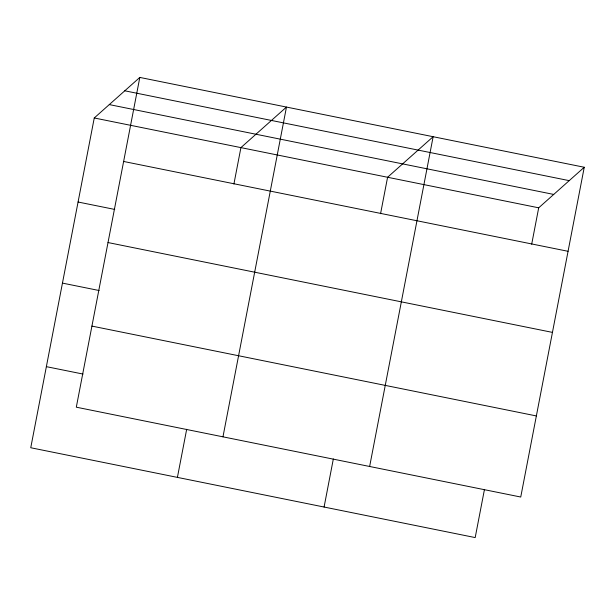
<?xml version="1.0" encoding="UTF-8"?>
<svg xmlns="http://www.w3.org/2000/svg" width="615" height="615" viewBox="0 0 615 615"><rect width="100%" height="100%" fill="white"/><g stroke="black" fill="none" stroke-linecap="round" stroke-linejoin="round"><path stroke-width="0.92" d="M139.813 77.421L76.306 407.184L520.744 497.028L584.25 167.257L139.813 77.421L94.256 117.972L30.75 447.743L475.187 537.579L484.451 489.494M177.412 477.386L186.676 429.301M233.908 184.039L240.919 147.615L286.475 107.064L222.968 436.835M324.082 507.037L333.338 458.951M380.57 213.689L387.588 177.266L433.137 136.715L369.638 466.485M531.683 244.232L538.694 207.816L584.25 167.257M124.776 90.797L569.213 180.641M109.285 104.588L553.731 194.432M94.256 117.972L538.694 207.816M123.623 161.461L568.068 251.304M78.067 202.02L114.736 209.431M108.009 242.548L552.447 332.392M62.453 283.108L99.123 290.518M91.919 326.096L536.365 415.94M46.363 366.655L83.033 374.066"/></g></svg>
